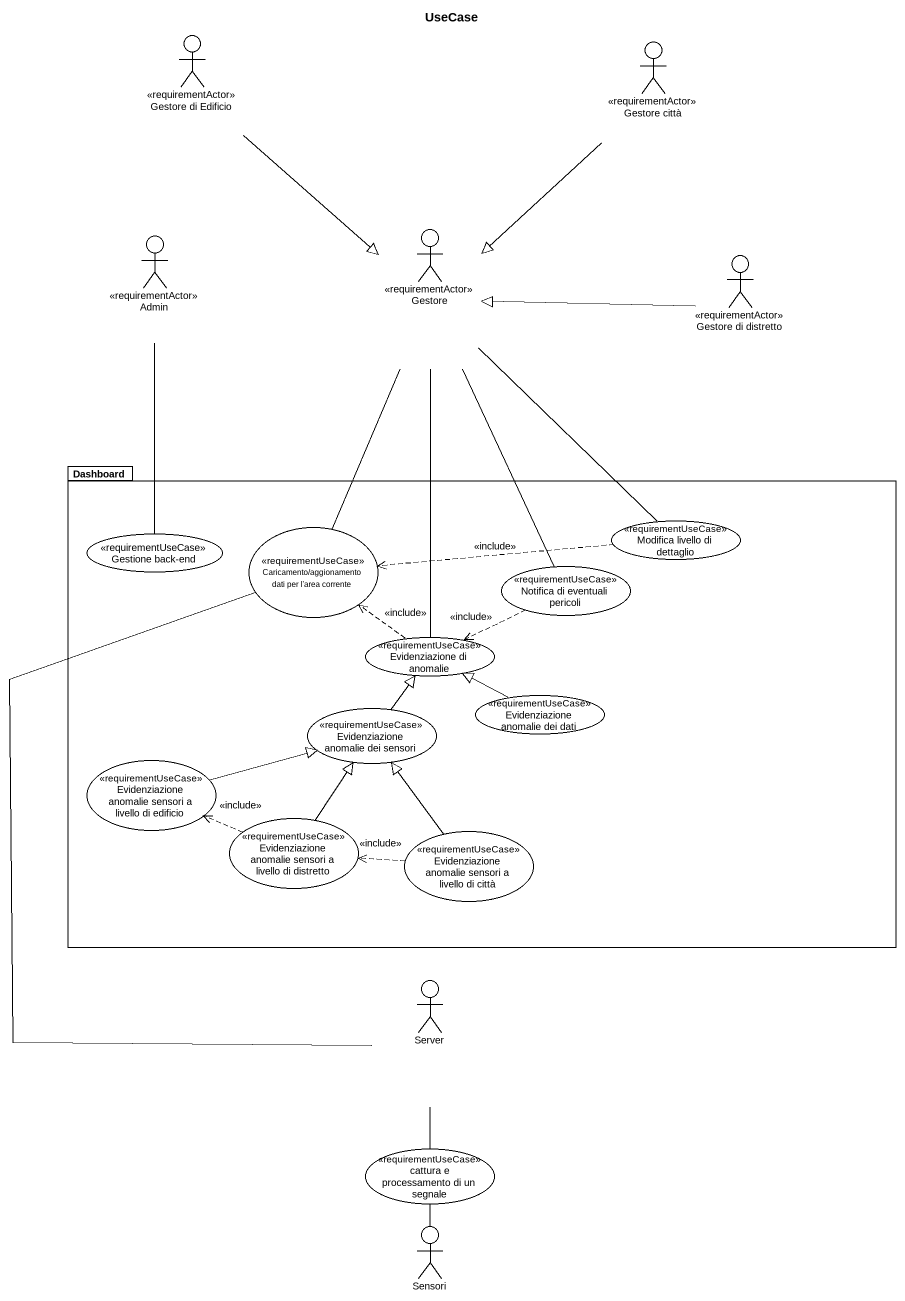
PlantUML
@startuml
title UseCase
actor "Gestore di Edificio" as Gestore_di_Edificio <<requirementActor>>
actor "Gestore città" as Gestore_città <<requirementActor>>
actor Admin <<requirementActor>>
actor Gestore <<requirementActor>>
actor "Gestore di distretto" as Gestore_di_distretto <<requirementActor>>
package Dashboard {
  usecase "Gestione back-end" as Gestione_back_end <<requirementUseCase>>
  usecase "Caricamento/aggionamento dati per l'area corrente" as Caricamento_aggionamento <<requirementUseCase>>
  usecase "Modifica livello di dettaglio" as Modifica_livello_di <<requirementUseCase>>
  usecase "Notifica di eventuali pericoli" as Notifica_di_eventuali <<requirementUseCase>>
  usecase "Evidenziazione di anomalie" as Evidenziazione_di_anomalie <<requirementUseCase>>
  usecase "Evidenziazione anomalie dei sensori" as Evidenziazione_anomalie_dei <<requirementUseCase>>
  usecase "Evidenziazione anomalie dei dati" as Evidenziazione_anomalie_dei_2 <<requirementUseCase>>
  usecase "Evidenziazione anomalie sensori a livello di edificio" as Evidenziazione_anomalie <<requirementUseCase>>
  usecase "Evidenziazione anomalie sensori a livello di distretto" as Evidenziazione_anomalie_2 <<requirementUseCase>>
  usecase "Evidenziazione anomalie sensori a livello di città" as Evidenziazione_anomalie_3 <<requirementUseCase>>
}
actor Server
usecase "cattura e processamento di un segnale" as cattura_e_processamento_di <<requirementUseCase>>
actor Sensori
Gestore_di_Edificio --|> Gestore
Gestore_città --|> Gestore
Admin -- Gestione_back_end
Gestore -- Modifica_livello_di
Gestore -- Notifica_di_eventuali
Gestore -- Evidenziazione_di_anomalie
Gestore_di_distretto -left-|> Gestore
Caricamento_aggionamento -up- Gestore
Caricamento_aggionamento -- Server
Modifica_livello_di .left.> Caricamento_aggionamento : <<include>>
Notifica_di_eventuali .left.> Evidenziazione_di_anomalie : <<include>>
Evidenziazione_di_anomalie .up.> Caricamento_aggionamento : <<include>>
Evidenziazione_anomalie_dei -up-|> Evidenziazione_di_anomalie
Evidenziazione_anomalie_dei_2 -left-|> Evidenziazione_di_anomalie
Evidenziazione_anomalie -right-|> Evidenziazione_anomalie_dei
Evidenziazione_anomalie_2 -up-|> Evidenziazione_anomalie_dei
Evidenziazione_anomalie_2 .left.> Evidenziazione_anomalie : <<include>>
Evidenziazione_anomalie_3 -up-|> Evidenziazione_anomalie_dei
Evidenziazione_anomalie_3 .left.> Evidenziazione_anomalie_2 : <<include>>
cattura_e_processamento_di -up- Server
Sensori -up- cattura_e_processamento_di
@enduml
